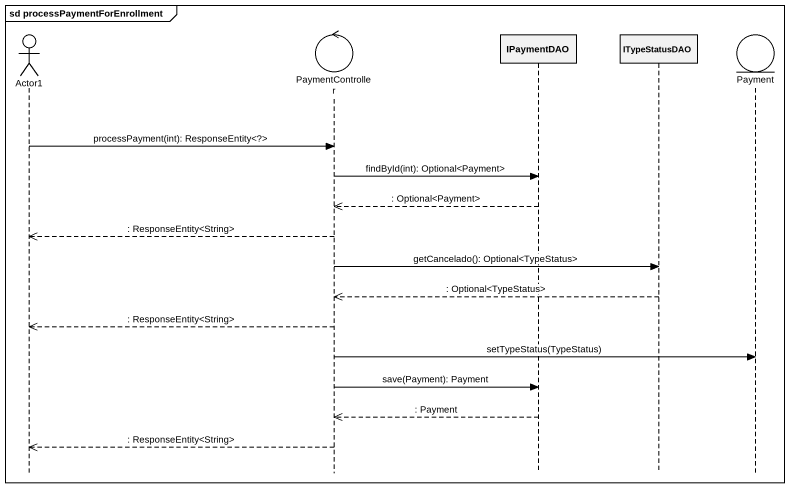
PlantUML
@startuml
mainframe sd processPaymentForEnrollment
hide footbox
actor Actor1
control PaymentController
participant IPaymentDAO
participant ITypeStatusDAO
entity Payment

Actor1 -> PaymentController : processPayment(int): ResponseEntity<?>
PaymentController -> IPaymentDAO : findById(int): Optional<Payment>
IPaymentDAO -->> PaymentController : : Optional<Payment>
PaymentController -->> Actor1 : : ResponseEntity<String>
PaymentController -> ITypeStatusDAO : getCancelado(): Optional<TypeStatus>
ITypeStatusDAO -->> PaymentController : : Optional<TypeStatus>
PaymentController -->> Actor1 : : ResponseEntity<String>
PaymentController -> Payment : setTypeStatus(TypeStatus)
PaymentController -> IPaymentDAO : save(Payment): Payment
IPaymentDAO -->> PaymentController : : Payment
PaymentController -->> Actor1 : : ResponseEntity<String>
@enduml
